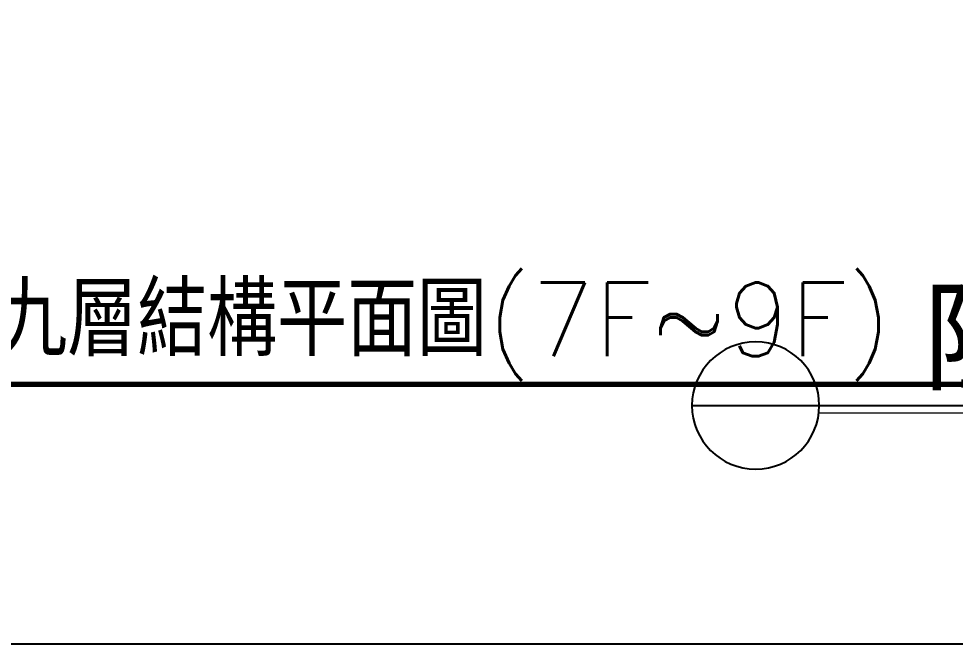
# Model space of a CAD drawing. Header units: millimetres. Extents: x -3377 to 119122, y -22007 to 15479.
# Drawn here: x 53156 to 54301, y 0 to 765 of the extents above; entities that cross this region are included whole.
import ezdxf

# ---------------------------------------------------------------- set-up
doc = ezdxf.new("R2010")
doc.units = ezdxf.units.MM
doc.header["$LTSCALE"] = 150
doc.header["$MEASUREMENT"] = 0
doc.layers.get('0').update_dxf_attribs({"plot": 0})
doc.layers.add('5', color=5, linetype='Continuous', lineweight=13)
doc.layers.add('LABEL', color=1, linetype='Continuous', plot=False)
doc.layers.add('S-ARCH', color=252, linetype='Continuous', plot=False)
doc.layers.add('S-TITLE', color=2, linetype='Continuous')
doc.layers.add('TEXT', color=2, linetype='Continuous')
doc.styles.add('CS4', font='romans.shx', dxfattribs={"width": 0.7, "height": 45, "bigfont": 'lsp.shx'})
doc.styles.add('CT', font='')
doc.styles.get('CT').set_extended_font_data('DFKai-SB')

# ---------------------------------------------------------------- blocks, each defined once
blk = doc.blocks.new('DwFm')
blk.add_lwpolyline([(-12110.4, 0), (0, 0), (0, -7760.1), (-12110.4, -7760.1)], close=True)
blk = doc.blocks.new('A$C536C7597')
at = {"layer": '5', "color": 252, "linetype": 'Continuous'}
blk.add_lwpolyline([(143.2, -1306.4), (1343.9, -1306.4)], dxfattribs=at)
at = {"layer": 'LABEL', "color": 252}
blk.add_lwpolyline([(-12.2, -1297.3), (1343.9, -1297.3)], dxfattribs=at)
at = {"layer": 'LABEL', "color": 252, "linetype": 'Continuous'}
blk.add_arc((65.5, -1297.3), 77.8, 180.0000014999924, 179.9999985000077, dxfattribs=at)
at = {"layer": 'TEXT', "color": 252, "linetype": 'Continuous', "style": 'CT', "width": 1}
blk.add_text('陸層至拾肆層平面圖', height=108, dxfattribs=at).set_placement((269.4, -1267))
blk = doc.blocks.new('2022-0217')
blk.add_blockref('A$C536C7597', (41880.7, -6171))

msp = doc.modelspace()

# ---------------------------------------------------------------- linework, layer by layer
at = {"layer": 'S-TITLE', "const_width": 6.25}
msp.add_lwpolyline([(52517.2, 317.68), (54740.07, 317.68)], dxfattribs=at)

# ---------------------------------------------------------------- block references
msp.add_blockref('DwFm', (60552, 7760.14))
at = {"layer": 'S-ARCH'}
msp.add_blockref('2022-0217', (12110.4, 7760.14), dxfattribs=at)

# ---------------------------------------------------------------- texts
at = {"layer": 'S-TITLE', "style": 'CS4'}
msp.add_text('七層至九層結構平面圖(7F~9F)', height=90, dxfattribs=at).set_placement((52873.39, 352.08))

doc.saveas('drawing.dxf')
